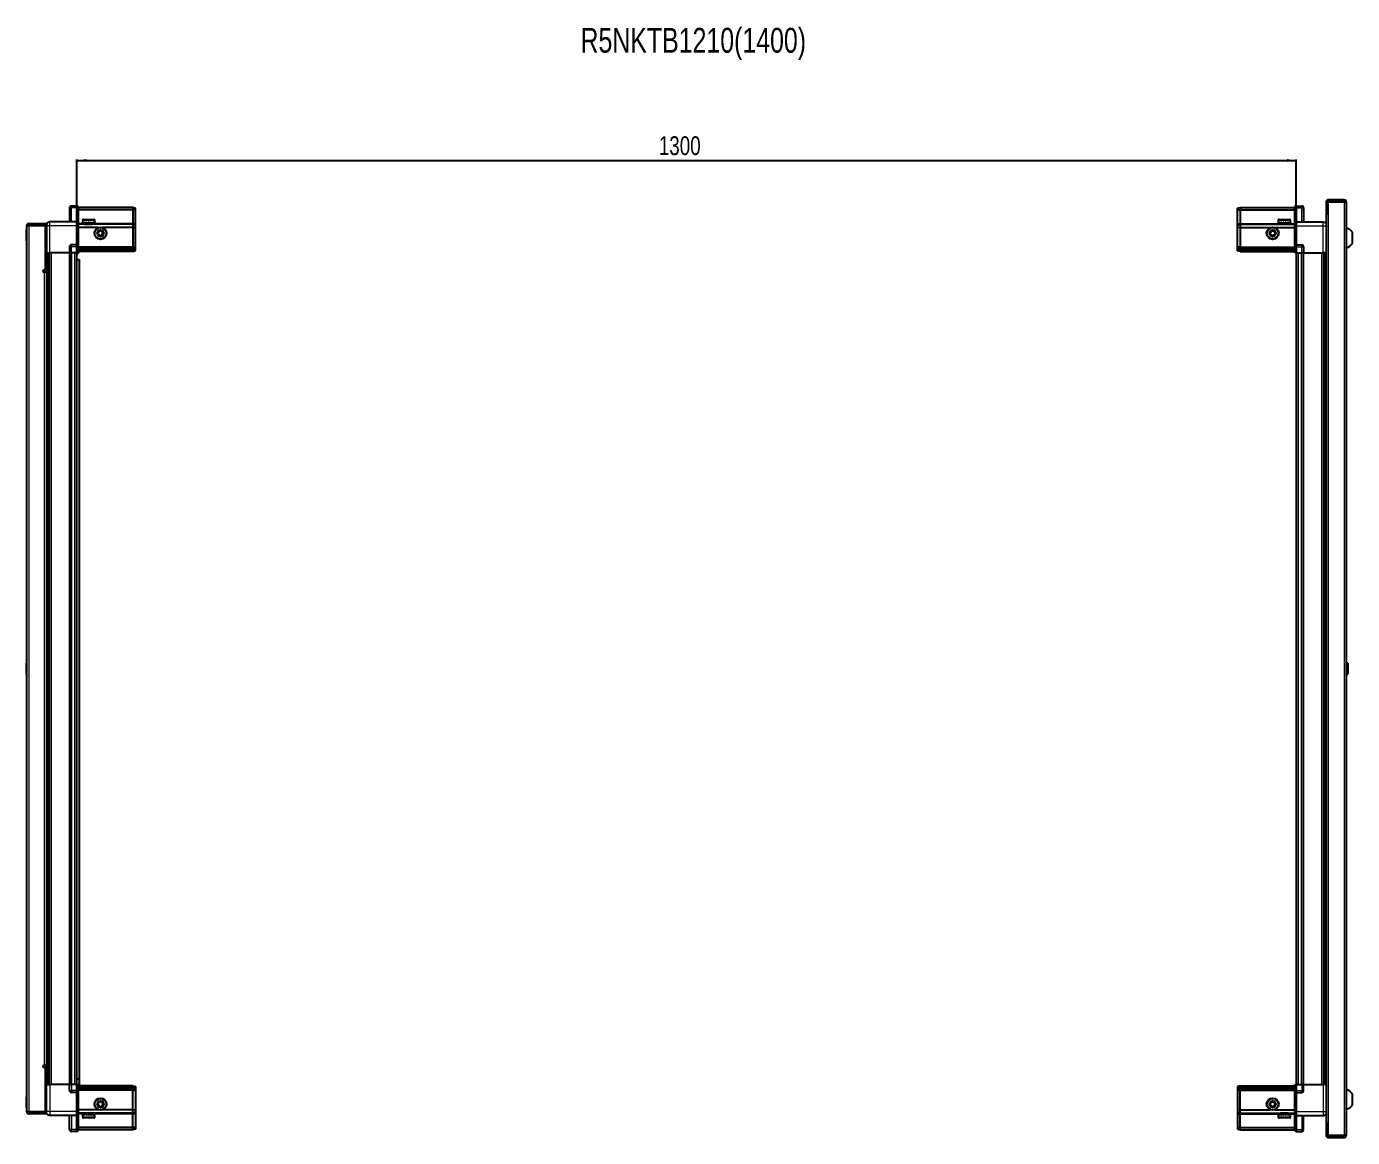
# Model space of a CAD drawing. Header units: millimetres. Extents: x 1315 to 5642, y -1045 to 1861.
# Drawn here: x 2843 to 4257, y 677 to 1861 of the extents above; entities that cross this region are included whole.
import ezdxf

# ---------------------------------------------------------------- set-up
doc = ezdxf.new("R2010")
doc.units = ezdxf.units.MM
doc.layers.add('FORMAT', color=7, linetype='Continuous')
doc.styles.add('SLDTEXTSTYLE0', font='TXT', dxfattribs={"width": 0.75})
doc.dimstyles.new('SLDDIMSTYLE0', dxfattribs={"dimtxt": 20, "dimasz": 10, "dimexe": 0, "dimexo": 0.0625, "dimgap": 5, "dimtad": 2, "dimdec": 1, "dimrnd": 1e-09, "dimzin": 12, "dimdsep": 46, "dimtxsty": 'SLDTEXTSTYLE0', "dimsah": 1, "dimcen": 0.09, "dimadec": 0, "dimazin": 3, "dimtfac": 1, "dimtofl": 0, "dimtmove": 0, "dimatfit": 3, "dimfxl": 0, "dimfrac": 2, "dimtolj": 1, "dimtzin": 12, "dimarcsym": 0})

# ---------------------------------------------------------------- blocks, each defined once
blk = doc.blocks.new('_D_6')
at = {"layer": 'FORMAT'}
for p, q in [((2897, 1619.3), (2897, 1718.8)), ((2897, 1717.8), (4197, 1717.8)), ((4197, 1619.3), (4197, 1718.8))]:
    blk.add_line(p, q, dxfattribs=at)
for points in [[(2897, 1717.8), (2907, 1716.3), (2907, 1719.4)], [(4197, 1717.8), (4187, 1719.4), (4187, 1716.3)]]:
    blk.add_solid(points, dxfattribs=at)
at = {"layer": 'FORMAT', "insert": (3517.4, 1743.6), "char_height": 20, "attachment_point": 1, "style": 'SLDTEXTSTYLE0'}
blk.add_mtext('1300', dxfattribs=at)

msp = doc.modelspace()

# ---------------------------------------------------------------- linework, layer by layer
at = {"color": 7, "linetype": 'Continuous', "lineweight": 25}
for p, q in [((2897.13, 1669.32), (2891.13, 1669.32)), ((2897.13, 1669.32), (2897.46, 1669.32)), ((2897.13, 1669.32), (2897.13, 1667.32)), ((2898.33, 1668.82), (2897.46, 1669.32)), ((2898.33, 1667.32), (2898.33, 1668.82)), ((4196.49, 1669.32), (4195.63, 1668.82)), ((4196.49, 1669.32), (4195.63, 1668.82)), ((4195.63, 1668.82), (4195.63, 1667.32)), ((4196.83, 1669.32), (4196.49, 1669.32)), ((4196.83, 1669.32), (4196.49, 1669.32)), ((4196.83, 1667.32), (4196.83, 1669.32)), ((4196.83, 1669.32), (4196.83, 1669.32)), ((4196.83, 1669.32), (4202.83, 1669.32)), ((4228.83, 1673.72), (4228.83, 1661.32)), ((4230.33, 1673.72), (4230.33, 1661.32)), ((4230.83, 1660.82), (4230.83, 1673.72)), ((4230.83, 1673.72), (4248.23, 1673.72)), ((4248.23, 1675.82), (4230.93, 1675.82)), ((4248.23, 1674.32), (4230.93, 1674.32)), ((4248.23, 1674.32), (4248.23, 1675.82)), ((4248.23, 1673.72), (4250.33, 1673.72)), ((4250.33, 1673.72), (4250.33, 678.92)), ((2889.13, 1667.32), (2889.13, 1652.32)), ((2897.13, 1652.52), (2897.13, 1667.32)), ((2897.13, 1652.52), (2897.13, 1667.32)), ((2956.63, 1667.82), (2898.33, 1667.82)), ((2898.33, 1667.32), (2898.33, 1652.52)), ((2956.63, 1665.32), (2898.33, 1665.32)), ((2903.13, 1654.22), (2903.13, 1651.82)), ((2903.93, 1655.02), (2911.09, 1655.02)), ((2911.09, 1655.02), (2915.33, 1655.02)), ((2916.13, 1651.82), (2916.13, 1654.22)), ((2956.63, 1667.82), (2956.63, 1665.32)), ((2959.63, 1667.02), (2956.63, 1667.82)), ((2956.63, 1665.32), (2956.63, 1650.82)), ((2959.63, 1665.17), (2956.63, 1665.32)), ((2959.63, 1665.17), (2959.63, 1667.02)), ((2959.63, 1650.82), (2959.63, 1665.17)), ((4134.33, 1667.02), (4137.33, 1667.82)), ((4134.33, 1665.17), (4134.33, 1667.02)), ((4134.33, 1665.17), (4137.33, 1665.32)), ((4134.33, 1650.82), (4134.33, 1665.17)), ((4137.33, 1667.82), (4137.33, 1665.32)), ((4137.33, 1667.82), (4195.63, 1667.82)), ((4137.33, 1665.32), (4137.33, 1650.82)), ((4137.33, 1665.32), (4195.63, 1665.32)), ((4177.83, 1654.22), (4177.83, 1651.32)), ((4178.63, 1655.02), (4190.03, 1655.02)), ((4190.83, 1651.32), (4190.83, 1654.22)), ((4195.63, 1652.52), (4195.63, 1667.32)), ((4196.83, 1667.32), (4196.83, 1652.52)), ((4204.83, 1667.32), (4204.83, 1652.32)), ((4228.73, 1660.82), (4228.73, 691.82)), ((4228.73, 1660.82), (4230.83, 1660.82)), ((4228.83, 1661.32), (4230.33, 1661.32)), ((2843.63, 1643.96), (2843.33, 1643.96)), ((2843.33, 1632.39), (2843.33, 1643.96)), ((2845.13, 1648.47), (2843.63, 1648.47)), ((2843.63, 1647.97), (2843.63, 1648.47)), ((2843.63, 704.67), (2843.63, 1647.97)), ((2845.73, 1649.07), (2845.73, 1650.57)), ((2845.73, 1650.57), (2846.63, 1650.57)), ((2845.73, 1649.07), (2846.63, 1649.07)), ((2845.73, 1648.57), (2863.13, 1648.57)), ((2846.63, 1649.07), (2846.63, 1650.57)), ((2846.63, 1650.57), (2863.13, 1650.57)), ((2846.63, 1649.07), (2863.13, 1649.07)), ((2863.13, 1649.07), (2863.13, 1650.57)), ((2864.63, 1648.57), (2863.13, 1648.57)), ((2863.13, 1648.57), (2863.13, 1601.07)), ((2864.63, 1648.32), (2864.63, 1619.32)), ((2897.13, 1652.32), (2868.13, 1652.32)), ((2897.13, 1652.32), (2897.13, 1652.52)), ((2897.13, 1652.32), (2898.33, 1652.32)), ((2897.13, 1648.32), (2897.13, 1652.32)), ((2897.13, 1628.02), (2897.13, 1648.32)), ((2898.33, 1652.52), (2898.33, 1652.32)), ((2898.33, 1652.32), (2898.33, 1648.32)), ((2956.63, 1649.82), (2898.33, 1649.82)), ((2898.33, 1648.32), (2898.33, 1628.02)), ((2919.63, 1646.32), (2898.33, 1646.32)), ((2903.13, 1651.82), (2903.13, 1651.32)), ((2903.13, 1651.32), (2903.26, 1651.32)), ((2903.45, 1651.82), (2903.26, 1651.82)), ((2903.26, 1651.82), (2903.26, 1651.32)), ((2903.26, 1651.32), (2903.45, 1651.32)), ((2903.45, 1651.82), (2903.45, 1651.32)), ((2903.45, 1651.32), (2903.98, 1651.32)), ((2904.38, 1651.82), (2903.98, 1651.82)), ((2903.98, 1651.82), (2903.98, 1651.32)), ((2903.98, 1651.32), (2904.38, 1651.32)), ((2904.38, 1651.82), (2904.38, 1651.32)), ((2904.38, 1651.32), (2905.25, 1651.32)), ((2905.23, 1651.32), (2905.23, 1651.22)), ((2905.23, 1651.22), (2914.03, 1651.22)), ((2905.82, 1651.82), (2905.25, 1651.82)), ((2905.25, 1651.82), (2905.25, 1651.32)), ((2905.25, 1651.32), (2905.82, 1651.32)), ((2905.63, 1650.82), (2906.32, 1650.34)), ((2905.63, 1650.82), (2910.66, 1650.82)), ((2906.32, 1650.34), (2905.63, 1649.86)), ((2905.63, 1649.86), (2905.63, 1649.82)), ((2905.63, 1649.86), (2910.66, 1649.86)), ((2905.82, 1651.82), (2905.82, 1651.32)), ((2905.82, 1651.32), (2906.95, 1651.32)), ((2906.32, 1650.34), (2910.48, 1650.34)), ((2907.64, 1651.82), (2906.95, 1651.82)), ((2906.95, 1651.82), (2906.95, 1651.32)), ((2906.95, 1651.32), (2907.64, 1651.32)), ((2907.64, 1651.82), (2907.64, 1651.32)), ((2907.64, 1651.32), (2908.91, 1651.32)), ((2909.65, 1651.82), (2908.91, 1651.82)), ((2908.91, 1651.82), (2908.91, 1651.32)), ((2908.91, 1651.32), (2909.14, 1651.32)), ((2909.14, 1651.82), (2909.14, 1651.32)), ((2909.64, 1651.82), (2909.64, 1651.32)), ((2909.64, 1651.32), (2909.65, 1651.32)), ((2909.65, 1651.82), (2909.65, 1651.32)), ((2909.65, 1651.32), (2910.94, 1651.32)), ((2910.48, 1650.34), (2912.94, 1650.34)), ((2910.66, 1650.82), (2913.63, 1650.82)), ((2910.66, 1649.86), (2913.63, 1649.86)), ((2911.65, 1651.82), (2910.94, 1651.82)), ((2910.94, 1651.82), (2910.94, 1651.32)), ((2911, 1651.82), (2911, 1651.32)), ((2911, 1651.32), (2911.65, 1651.32)), ((2911.65, 1651.82), (2911.65, 1651.32)), ((2911.65, 1651.32), (2912.84, 1651.32)), ((2913.46, 1651.82), (2912.84, 1651.82)), ((2912.84, 1651.82), (2912.84, 1651.32)), ((2912.84, 1651.32), (2913.46, 1651.32)), ((2912.94, 1650.34), (2913.63, 1650.82)), ((2913.63, 1649.86), (2912.94, 1650.34)), ((2913.46, 1651.82), (2913.46, 1651.32)), ((2913.46, 1651.32), (2914.43, 1651.32)), ((2913.63, 1649.82), (2913.63, 1649.86)), ((2914.03, 1651.22), (2914.03, 1651.32)), ((2914.9, 1651.82), (2914.43, 1651.82)), ((2914.43, 1651.82), (2914.43, 1651.32)), ((2914.43, 1651.32), (2914.9, 1651.32)), ((2914.9, 1651.82), (2914.9, 1651.32)), ((2914.9, 1651.32), (2915.55, 1651.32)), ((2915.82, 1651.82), (2915.55, 1651.82)), ((2915.55, 1651.82), (2915.55, 1651.32)), ((2915.55, 1651.32), (2915.82, 1651.32)), ((2915.82, 1651.82), (2915.82, 1651.32)), ((2915.82, 1651.32), (2916.09, 1651.32)), ((2916.13, 1651.82), (2916.09, 1651.82)), ((2916.09, 1651.82), (2916.09, 1651.32)), ((2916.09, 1651.32), (2916.13, 1651.32)), ((2916.13, 1651.82), (2916.13, 1651.32)), ((2956.63, 1646.32), (2924.63, 1646.32)), ((2956.63, 1650.82), (2956.63, 1649.82)), ((2956.63, 1649.82), (2956.63, 1646.32)), ((2959.63, 1649.02), (2956.63, 1649.82)), ((2956.63, 1646.32), (2956.63, 1625.82)), ((2956.63, 1646.32), (2959.63, 1645.99)), ((2959.63, 1649.02), (2959.63, 1650.82)), ((2959.63, 1645.99), (2959.63, 1649.02)), ((2959.63, 1625.82), (2959.63, 1645.99)), ((4134.33, 1649.02), (4134.33, 1650.82)), ((4134.33, 1649.02), (4137.33, 1649.82)), ((4134.33, 1645.99), (4134.33, 1649.02)), ((4137.33, 1646.32), (4134.33, 1645.99)), ((4134.33, 1625.82), (4134.33, 1645.99)), ((4137.33, 1650.82), (4137.33, 1649.82)), ((4137.33, 1649.82), (4137.33, 1646.32)), ((4137.33, 1649.82), (4195.63, 1649.82)), ((4137.33, 1646.32), (4137.33, 1625.82)), ((4137.33, 1646.32), (4169.33, 1646.32)), ((4174.33, 1646.32), (4195.63, 1646.32)), ((4177.83, 1651.32), (4177.86, 1651.32)), ((4177.98, 1651.82), (4177.86, 1651.82)), ((4177.86, 1651.82), (4177.86, 1651.32)), ((4177.86, 1651.32), (4177.98, 1651.32)), ((4177.98, 1651.82), (4177.98, 1651.32)), ((4177.98, 1651.32), (4178.39, 1651.32)), ((4178.73, 1651.82), (4178.39, 1651.82)), ((4178.39, 1651.82), (4178.39, 1651.32)), ((4178.39, 1651.32), (4178.73, 1651.32)), ((4178.73, 1651.82), (4178.73, 1651.32)), ((4178.73, 1651.32), (4179.51, 1651.32)), ((4180.03, 1651.82), (4179.51, 1651.82)), ((4179.51, 1651.82), (4179.51, 1651.32)), ((4179.51, 1651.32), (4180.03, 1651.32)), ((4179.93, 1651.32), (4179.93, 1651.22)), ((4179.93, 1651.22), (4188.73, 1651.22)), ((4180.03, 1651.82), (4180.03, 1651.32)), ((4180.03, 1651.32), (4181.09, 1651.32)), ((4180.33, 1650.82), (4181.02, 1650.34)), ((4180.33, 1650.82), (4188.33, 1650.82)), ((4181.02, 1650.34), (4180.33, 1649.86)), ((4180.33, 1649.86), (4180.33, 1649.82)), ((4180.33, 1649.86), (4188.33, 1649.86)), ((4181.02, 1650.34), (4187.64, 1650.34)), ((4181.75, 1651.82), (4181.09, 1651.82)), ((4181.09, 1651.82), (4181.09, 1651.32)), ((4181.09, 1651.32), (4181.75, 1651.32)), ((4181.75, 1651.82), (4181.75, 1651.32)), ((4181.75, 1651.32), (4182.99, 1651.32)), ((4183.72, 1651.82), (4182.99, 1651.82)), ((4182.99, 1651.82), (4182.99, 1651.32)), ((4182.99, 1651.32), (4183.42, 1651.32)), ((4183.42, 1651.82), (4183.42, 1651.32)), ((4183.72, 1651.82), (4183.72, 1651.32)), ((4183.72, 1651.32), (4185.02, 1651.32)), ((4185.75, 1651.82), (4185.02, 1651.82)), ((4185.02, 1651.82), (4185.02, 1651.32)), ((4185.29, 1651.82), (4185.29, 1651.32)), ((4185.29, 1651.32), (4185.75, 1651.32)), ((4185.75, 1651.82), (4185.75, 1651.32)), ((4185.75, 1651.32), (4186.98, 1651.32)), ((4187.64, 1651.82), (4186.98, 1651.82)), ((4186.98, 1651.82), (4186.98, 1651.32)), ((4186.98, 1651.32), (4187.64, 1651.32)), ((4187.64, 1651.82), (4187.64, 1651.32)), ((4187.64, 1651.32), (4188.69, 1651.32)), ((4187.64, 1650.34), (4188.33, 1650.82)), ((4188.33, 1649.86), (4187.64, 1650.34)), ((4188.33, 1649.82), (4188.33, 1649.86)), ((4189.21, 1651.82), (4188.69, 1651.82)), ((4188.69, 1651.82), (4188.69, 1651.32)), ((4188.69, 1651.32), (4189.21, 1651.32)), ((4188.73, 1651.22), (4188.73, 1651.32)), ((4189.21, 1651.82), (4189.21, 1651.32)), ((4189.21, 1651.32), (4189.96, 1651.32)), ((4190.29, 1651.82), (4189.96, 1651.82)), ((4189.96, 1651.82), (4189.96, 1651.32)), ((4189.96, 1651.32), (4190.29, 1651.32)), ((4190.29, 1651.82), (4190.29, 1651.32)), ((4190.29, 1651.32), (4190.69, 1651.32)), ((4190.8, 1651.82), (4190.69, 1651.82)), ((4190.69, 1651.82), (4190.69, 1651.32)), ((4190.69, 1651.32), (4190.8, 1651.32)), ((4190.8, 1651.82), (4190.8, 1651.32)), ((4190.8, 1651.32), (4190.83, 1651.32)), ((4195.63, 1652.32), (4195.63, 1652.52)), ((4196.83, 1652.32), (4195.63, 1652.32)), ((4195.63, 1648.32), (4195.63, 1652.32)), ((4195.63, 1628.02), (4195.63, 1648.32)), ((4196.83, 1652.52), (4196.83, 1652.32)), ((4196.83, 1652.32), (4196.83, 1648.32)), ((4196.83, 1652.32), (4225.83, 1652.32)), ((4196.83, 1648.32), (4196.83, 1628.02)), ((4256.93, 1629.32), (4256.93, 1641.32)), ((2843.33, 1632.39), (2843.63, 1632.39)), ((2889.13, 1625.82), (2889.13, 1619.32)), ((2897.13, 1627.82), (2891.13, 1627.82)), ((2897.13, 1627.82), (2897.13, 1628.02)), ((2897.13, 1627.82), (2897.13, 1625.82)), ((2897.13, 1627.82), (2898.33, 1627.82)), ((2897.13, 1619.32), (2897.13, 1625.82)), ((2897.13, 1619.32), (2897.13, 1625.82)), ((2897.46, 1619.32), (2897.46, 1625.82)), ((2898.33, 1628.02), (2898.33, 1627.82)), ((2898.33, 1627.15), (2898.33, 1627.82)), ((2898.33, 1627.15), (2898.33, 1619.32)), ((2956.63, 1625.82), (2956.63, 1624.82)), ((2959.63, 1624.02), (2959.63, 1625.82)), ((4134.33, 1624.02), (4134.33, 1625.82)), ((4137.33, 1625.82), (4137.33, 1624.82)), ((4195.63, 1627.82), (4195.63, 1628.02)), ((4196.83, 1627.82), (4195.63, 1627.82)), ((4195.63, 1627.82), (4195.63, 1627.15)), ((4195.63, 1619.32), (4195.63, 1627.15)), ((4196.49, 1625.82), (4196.49, 1619.32)), ((4196.83, 1628.02), (4196.83, 1627.82)), ((4196.83, 1625.82), (4196.83, 1627.82)), ((4196.83, 1627.82), (4202.83, 1627.82)), ((4196.83, 1625.82), (4196.83, 1627.82)), ((4196.83, 1625.82), (4196.83, 1619.32)), ((4204.83, 1625.82), (4204.83, 1619.32)), ((2863.13, 1622.07), (2864.63, 1622.07)), ((2864.63, 1619.32), (2863.13, 1619.32)), ((2865.28, 733.32), (2865.28, 1619.32)), ((2867.07, 1619.32), (2867.07, 733.32)), ((2867.1, 1619.32), (2867.1, 733.32)), ((2889.13, 1619.32), (2868.13, 1619.32)), ((2889.13, 1619.32), (2891.13, 1619.32)), ((2889.78, 733.32), (2889.78, 1619.32)), ((2897.13, 1619.32), (2891.13, 1619.32)), ((2896.98, 733.32), (2896.98, 1619.32)), ((2896.98, 1612.32), (2899.48, 1612.32)), ((2897.13, 1619.32), (2897.46, 1619.32)), ((2897.13, 1619.32), (2897.13, 1619.32)), ((2898.33, 1619.32), (2897.46, 1619.32)), ((2897.46, 1619.32), (2897.46, 1619.32)), ((2956.63, 1624.82), (2898.33, 1624.82)), ((2956.63, 1623.82), (2898.33, 1623.82)), ((2956.63, 1622.32), (2898.33, 1622.32)), ((2956.63, 1620.82), (2898.33, 1620.82)), ((2899.48, 1612.32), (2899.48, 738.82)), ((2956.63, 1624.82), (2956.63, 1623.82)), ((2956.63, 1624.82), (2959.63, 1624.02)), ((2956.63, 1623.82), (2956.63, 1622.32)), ((2956.63, 1623.82), (2959.63, 1623.28)), ((2956.63, 1622.32), (2959.63, 1622.78)), ((2956.63, 1622.32), (2956.63, 1620.82)), ((2956.63, 1620.82), (2959.63, 1621.63)), ((2959.63, 1623.28), (2959.63, 1624.02)), ((2959.63, 1622.78), (2959.63, 1623.28)), ((2959.63, 1621.63), (2959.63, 1622.78)), ((4137.33, 1624.82), (4134.33, 1624.02)), ((4134.33, 1623.28), (4134.33, 1624.02)), ((4137.33, 1623.82), (4134.33, 1623.28)), ((4134.33, 1622.78), (4134.33, 1623.28)), ((4137.33, 1622.32), (4134.33, 1622.78)), ((4134.33, 1621.63), (4134.33, 1622.78)), ((4137.33, 1620.82), (4134.33, 1621.63)), ((4137.33, 1624.82), (4137.33, 1623.82)), ((4137.33, 1624.82), (4195.63, 1624.82)), ((4137.33, 1623.82), (4195.63, 1623.82)), ((4137.33, 1623.82), (4137.33, 1622.32)), ((4137.33, 1622.32), (4137.33, 1620.82)), ((4137.33, 1622.32), (4195.63, 1622.32)), ((4137.33, 1620.82), (4195.63, 1620.82)), ((4196.49, 1619.32), (4195.63, 1619.32)), ((4196.83, 1619.32), (4196.49, 1619.32)), ((4196.83, 1619.32), (4202.83, 1619.32)), ((4196.98, 1619.32), (4196.98, 733.32)), ((4204.83, 1619.32), (4202.83, 1619.32)), ((4204.18, 1619.32), (4204.18, 733.32)), ((4204.83, 1619.32), (4225.83, 1619.32)), ((4226.85, 733.32), (4226.85, 1619.32)), ((4226.88, 733.32), (4226.88, 1619.32)), ((4228.68, 1619.32), (4228.68, 733.32)), ((2863.13, 1601.07), (2861.78, 1601.07)), ((2861.78, 1599.07), (2862.53, 1599.07)), ((2862.53, 1599.07), (2864.63, 1599.07)), ((2864.63, 1599.07), (2864.63, 753.57)), ((2843.63, 1182.11), (2843.33, 1182.11)), ((2843.33, 1170.54), (2843.33, 1182.11)), ((2865.13, 1185.82), (2865.13, 1166.82)), ((4251.31, 1182.11), (4250.33, 1181.12)), ((4251.83, 1182.11), (4251.31, 1182.11)), ((4251.31, 1182.11), (4251.31, 1170.54)), ((4251.83, 1182.11), (4251.83, 1170.54)), ((2843.33, 1170.54), (2843.63, 1170.54)), ((4250.33, 1171.52), (4251.31, 1170.54)), ((4251.31, 1170.54), (4251.83, 1170.54)), ((2862.53, 753.57), (2861.78, 753.57)), ((2861.78, 751.57), (2863.13, 751.57)), ((2864.63, 753.57), (2862.53, 753.57)), ((2863.13, 751.57), (2863.13, 704.07)), ((2899.48, 738.82), (2896.98, 738.82)), ((2899.48, 738.82), (2899.48, 731.82)), ((2864.63, 733.32), (2863.13, 733.32)), ((2864.63, 730.57), (2863.13, 730.57)), ((2864.63, 704.32), (2864.63, 733.32)), ((2889.13, 733.32), (2868.13, 733.32)), ((2889.13, 726.82), (2889.13, 733.32)), ((2889.13, 733.32), (2891.13, 733.32)), ((2897.13, 733.32), (2891.13, 733.32)), ((2897.13, 724.82), (2891.13, 724.82)), ((2897.13, 726.82), (2897.13, 733.32)), ((2897.13, 733.32), (2897.46, 733.32)), ((2897.13, 726.82), (2897.13, 724.82)), ((2897.13, 726.82), (2897.13, 724.82)), ((2897.13, 724.82), (2898.33, 724.82)), ((2897.13, 724.62), (2897.13, 724.82)), ((2897.13, 704.32), (2897.13, 724.62)), ((2897.46, 726.82), (2897.46, 733.32)), ((2897.46, 733.32), (2898.33, 733.32)), ((2898.33, 733.32), (2898.33, 725.5)), ((2956.63, 731.82), (2898.33, 731.82)), ((2956.63, 730.32), (2898.33, 730.32)), ((2956.63, 728.82), (2898.33, 728.82)), ((2956.63, 727.82), (2898.33, 727.82)), ((2898.33, 724.82), (2898.33, 725.5)), ((2898.33, 724.82), (2898.33, 724.62)), ((2898.33, 724.62), (2898.33, 704.32)), ((2956.63, 730.32), (2956.63, 731.82)), ((2956.63, 731.82), (2959.63, 731.02)), ((2956.63, 728.82), (2956.63, 730.32)), ((2956.63, 730.32), (2959.63, 729.87)), ((2956.63, 728.82), (2959.63, 729.37)), ((2956.63, 727.82), (2956.63, 728.82)), ((2956.63, 727.82), (2959.63, 728.63)), ((2956.63, 726.82), (2956.63, 727.82)), ((2956.63, 706.32), (2956.63, 726.82)), ((2959.63, 731.02), (2959.63, 729.87)), ((2959.63, 729.87), (2959.63, 729.37)), ((2959.63, 729.37), (2959.63, 728.63)), ((2959.63, 728.63), (2959.63, 726.82)), ((2959.63, 726.82), (2959.63, 706.66)), ((4137.33, 731.82), (4134.33, 731.02)), ((4134.33, 731.02), (4134.33, 729.87)), ((4137.33, 730.32), (4134.33, 729.87)), ((4134.33, 729.87), (4134.33, 729.37)), ((4137.33, 728.82), (4134.33, 729.37)), ((4134.33, 729.37), (4134.33, 728.63)), ((4137.33, 727.82), (4134.33, 728.63)), ((4134.33, 728.63), (4134.33, 726.82)), ((4134.33, 726.82), (4134.33, 706.66)), ((4137.33, 730.32), (4137.33, 731.82)), ((4137.33, 731.82), (4195.63, 731.82)), ((4137.33, 728.82), (4137.33, 730.32)), ((4137.33, 730.32), (4195.63, 730.32)), ((4137.33, 728.82), (4195.63, 728.82)), ((4137.33, 727.82), (4137.33, 728.82)), ((4137.33, 727.82), (4195.63, 727.82)), ((4137.33, 726.82), (4137.33, 727.82)), ((4137.33, 706.32), (4137.33, 726.82)), ((4195.63, 725.5), (4195.63, 733.32)), ((4195.63, 733.32), (4196.49, 733.32)), ((4195.63, 725.5), (4195.63, 724.82)), ((4196.83, 724.82), (4195.63, 724.82)), ((4195.63, 724.62), (4195.63, 724.82)), ((4195.63, 704.32), (4195.63, 724.62)), ((4196.49, 733.32), (4196.49, 733.32)), ((4196.49, 733.32), (4196.49, 726.82)), ((4196.83, 733.32), (4196.49, 733.32)), ((4196.83, 733.32), (4196.83, 726.82)), ((4196.83, 733.32), (4196.83, 733.32)), ((4196.83, 733.32), (4196.83, 726.82)), ((4196.83, 733.32), (4202.83, 733.32)), ((4196.83, 724.82), (4196.83, 726.82)), ((4196.83, 724.82), (4196.83, 724.62)), ((4196.83, 724.82), (4202.83, 724.82)), ((4196.83, 724.62), (4196.83, 704.32)), ((4204.83, 733.32), (4202.83, 733.32)), ((4204.83, 726.82), (4204.83, 733.32)), ((4204.83, 733.32), (4225.83, 733.32)), ((4256.93, 711.32), (4256.93, 723.32)), ((2843.63, 720.26), (2843.33, 720.26)), ((2843.33, 710.58), (2843.33, 720.26)), ((2843.33, 708.69), (2843.33, 710.58)), ((2843.33, 708.69), (2843.63, 708.69)), ((2843.63, 704.17), (2843.63, 704.67)), ((2845.13, 704.17), (2843.63, 704.17)), ((2863.13, 704.07), (2845.73, 704.07)), ((2845.73, 703.57), (2845.73, 702.07)), ((2845.73, 703.57), (2846.63, 703.57)), ((2845.73, 702.07), (2846.63, 702.07)), ((2846.63, 703.57), (2846.63, 702.07)), ((2863.13, 703.57), (2846.63, 703.57)), ((2863.13, 702.07), (2846.63, 702.07)), ((2863.13, 704.07), (2864.63, 704.07)), ((2863.13, 703.57), (2863.13, 702.07)), ((2897.13, 700.32), (2868.13, 700.32)), ((2889.13, 685.32), (2889.13, 700.32)), ((2897.13, 700.32), (2897.13, 704.32)), ((2897.13, 700.32), (2898.33, 700.32)), ((2897.13, 700.12), (2897.13, 700.32)), ((2897.13, 685.32), (2897.13, 700.12)), ((2919.63, 706.32), (2898.33, 706.32)), ((2898.33, 704.32), (2898.33, 700.32)), ((2956.63, 702.82), (2898.33, 702.82)), ((2898.33, 700.32), (2898.33, 700.12)), ((2898.33, 700.12), (2898.33, 685.32)), ((2903.13, 701.32), (2903.13, 698.42)), ((2903.22, 701.32), (2903.13, 701.32)), ((2903.22, 700.82), (2903.22, 701.32)), ((2903.39, 701.32), (2903.22, 701.32)), ((2903.22, 700.82), (2903.39, 700.82)), ((2903.39, 700.82), (2903.39, 701.32)), ((2903.88, 701.32), (2903.39, 701.32)), ((2903.88, 700.82), (2903.88, 701.32)), ((2904.26, 701.32), (2903.88, 701.32)), ((2903.88, 700.82), (2904.26, 700.82)), ((2904.08, 697.62), (2903.93, 697.62)), ((2915.33, 697.62), (2904.08, 697.62)), ((2904.26, 700.82), (2904.26, 701.32)), ((2905.1, 701.32), (2904.26, 701.32)), ((2905.1, 700.82), (2905.1, 701.32)), ((2905.66, 701.32), (2905.1, 701.32)), ((2905.1, 700.82), (2905.66, 700.82)), ((2905.23, 701.42), (2905.23, 701.32)), ((2910.62, 701.42), (2905.23, 701.42)), ((2905.63, 702.82), (2905.63, 702.79)), ((2905.63, 702.79), (2906.32, 702.31)), ((2905.73, 702.79), (2905.63, 702.79)), ((2906.32, 702.31), (2905.63, 701.82)), ((2905.73, 701.82), (2905.63, 701.82)), ((2905.66, 700.82), (2905.66, 701.32)), ((2906.76, 701.32), (2905.66, 701.32)), ((2913.63, 702.79), (2905.73, 702.79)), ((2913.63, 701.82), (2905.73, 701.82)), ((2906.4, 702.31), (2906.32, 702.31)), ((2912.94, 702.31), (2906.4, 702.31)), ((2906.76, 700.82), (2906.76, 701.32)), ((2907.44, 701.32), (2906.76, 701.32)), ((2906.76, 700.82), (2907.44, 700.82)), ((2907.44, 700.82), (2907.44, 701.32)), ((2908.71, 701.32), (2907.44, 701.32)), ((2908.71, 700.82), (2908.71, 701.32)), ((2909, 701.32), (2908.71, 701.32)), ((2908.71, 700.82), (2909.44, 700.82)), ((2909, 700.82), (2909, 701.32)), ((2909.44, 700.82), (2909.44, 701.32)), ((2910.74, 701.32), (2909.44, 701.32)), ((2914.03, 701.42), (2910.62, 701.42)), ((2910.74, 700.82), (2910.74, 701.32)), ((2910.74, 700.82), (2911.46, 700.82)), ((2910.87, 700.82), (2910.87, 701.32)), ((2911.46, 701.32), (2910.87, 701.32)), ((2911.46, 700.82), (2911.46, 701.32)), ((2912.66, 701.32), (2911.46, 701.32)), ((2912.66, 700.82), (2912.66, 701.32)), ((2913.3, 701.32), (2912.66, 701.32)), ((2912.66, 700.82), (2913.3, 700.82)), ((2912.94, 702.31), (2913.63, 702.79)), ((2913.63, 701.82), (2912.94, 702.31)), ((2913.3, 700.82), (2913.3, 701.32)), ((2914.29, 701.32), (2913.3, 701.32)), ((2913.63, 702.79), (2913.63, 702.82)), ((2914.03, 701.32), (2914.03, 701.42)), ((2914.29, 700.82), (2914.29, 701.32)), ((2914.77, 701.32), (2914.29, 701.32)), ((2914.29, 700.82), (2914.77, 700.82)), ((2914.77, 700.82), (2914.77, 701.32)), ((2915.46, 701.32), (2914.77, 701.32)), ((2915.46, 700.82), (2915.46, 701.32)), ((2915.75, 701.32), (2915.46, 701.32)), ((2915.46, 700.82), (2915.75, 700.82)), ((2915.75, 700.82), (2915.75, 701.32)), ((2916.06, 701.32), (2915.75, 701.32)), ((2916.06, 700.82), (2916.06, 701.32)), ((2916.12, 701.32), (2916.06, 701.32)), ((2916.06, 700.82), (2916.12, 700.82)), ((2916.12, 700.82), (2916.12, 701.32)), ((2916.13, 701.32), (2916.12, 701.32)), ((2916.13, 698.42), (2916.13, 701.32)), ((2956.63, 706.32), (2924.63, 706.32)), ((2956.63, 706.32), (2959.63, 706.66)), ((2956.63, 702.82), (2956.63, 706.32)), ((2959.63, 703.63), (2956.63, 702.82)), ((2956.63, 701.82), (2956.63, 702.82)), ((2956.63, 687.32), (2956.63, 701.82)), ((2959.63, 706.66), (2959.63, 703.63)), ((2959.63, 703.63), (2959.63, 701.82)), ((2959.63, 701.82), (2959.63, 687.48)), ((4137.33, 706.32), (4134.33, 706.66)), ((4134.33, 706.66), (4134.33, 703.63)), ((4134.33, 703.63), (4137.33, 702.82)), ((4134.33, 703.63), (4134.33, 701.82)), ((4134.33, 701.82), (4134.33, 687.48)), ((4137.33, 706.32), (4169.33, 706.32)), ((4137.33, 702.82), (4137.33, 706.32)), ((4137.33, 702.82), (4195.63, 702.82)), ((4137.33, 701.82), (4137.33, 702.82)), ((4137.33, 687.32), (4137.33, 701.82)), ((4174.33, 706.32), (4195.63, 706.32)), ((4177.83, 701.32), (4177.83, 698.42)), ((4177.85, 701.32), (4177.83, 701.32)), ((4177.85, 700.82), (4177.85, 701.32)), ((4177.94, 701.32), (4177.85, 701.32)), ((4177.85, 700.82), (4177.94, 700.82)), ((4177.94, 700.82), (4177.94, 701.32)), ((4178.32, 701.32), (4177.94, 701.32)), ((4178.32, 700.82), (4178.32, 701.32)), ((4178.63, 701.32), (4178.32, 701.32)), ((4178.32, 700.82), (4178.63, 700.82)), ((4178.63, 700.82), (4178.63, 701.32)), ((4179.37, 701.32), (4178.63, 701.32)), ((4190.03, 697.62), (4178.63, 697.62)), ((4179.37, 700.82), (4179.37, 701.32)), ((4179.88, 701.32), (4179.37, 701.32)), ((4179.37, 700.82), (4179.88, 700.82)), ((4179.88, 700.82), (4179.88, 701.32)), ((4180.92, 701.32), (4179.88, 701.32)), ((4179.93, 701.42), (4179.93, 701.32)), ((4188.73, 701.42), (4179.93, 701.42)), ((4180.33, 702.82), (4180.33, 702.79)), ((4180.33, 702.79), (4181.02, 702.31)), ((4188.33, 702.79), (4180.33, 702.79)), ((4181.02, 702.31), (4180.33, 701.82)), ((4188.33, 701.82), (4180.33, 701.82)), ((4180.92, 700.82), (4180.92, 701.32)), ((4181.57, 701.32), (4180.92, 701.32)), ((4180.92, 700.82), (4181.57, 700.82)), ((4187.64, 702.31), (4181.02, 702.31)), ((4181.57, 700.82), (4181.57, 701.32)), ((4182.79, 701.32), (4181.57, 701.32)), ((4182.79, 700.82), (4182.79, 701.32)), ((4183.29, 701.32), (4182.79, 701.32)), ((4182.79, 700.82), (4183.52, 700.82)), ((4183.29, 700.82), (4183.29, 701.32)), ((4183.52, 700.82), (4183.52, 701.32)), ((4184.82, 701.32), (4183.52, 701.32)), ((4184.82, 700.82), (4184.82, 701.32)), ((4184.82, 700.82), (4185.55, 700.82)), ((4185.16, 700.82), (4185.16, 701.32)), ((4185.55, 701.32), (4185.16, 701.32)), ((4185.55, 700.82), (4185.55, 701.32)), ((4186.8, 701.32), (4185.55, 701.32)), ((4186.8, 700.82), (4186.8, 701.32)), ((4187.46, 701.32), (4186.8, 701.32)), ((4186.8, 700.82), (4187.46, 700.82)), ((4187.46, 700.82), (4187.46, 701.32)), ((4188.54, 701.32), (4187.46, 701.32)), ((4187.64, 702.31), (4188.33, 702.79)), ((4188.33, 701.82), (4187.64, 702.31)), ((4188.33, 702.79), (4188.33, 702.82)), ((4188.54, 700.82), (4188.54, 701.32)), ((4189.07, 701.32), (4188.54, 701.32)), ((4188.54, 700.82), (4189.07, 700.82)), ((4188.73, 701.32), (4188.73, 701.42)), ((4189.07, 700.82), (4189.07, 701.32)), ((4189.86, 701.32), (4189.07, 701.32)), ((4189.86, 700.82), (4189.86, 701.32)), ((4190.21, 701.32), (4189.86, 701.32)), ((4189.86, 700.82), (4190.21, 700.82)), ((4190.21, 700.82), (4190.21, 701.32)), ((4190.64, 701.32), (4190.21, 701.32)), ((4190.64, 700.82), (4190.64, 701.32)), ((4190.78, 701.32), (4190.64, 701.32)), ((4190.64, 700.82), (4190.78, 700.82)), ((4190.78, 700.82), (4190.78, 701.32)), ((4190.83, 701.32), (4190.78, 701.32)), ((4190.83, 698.42), (4190.83, 701.32)), ((4195.63, 700.32), (4195.63, 704.32)), ((4196.83, 700.32), (4195.63, 700.32)), ((4195.63, 700.12), (4195.63, 700.32)), ((4195.63, 685.32), (4195.63, 700.12)), ((4196.83, 704.32), (4196.83, 700.32)), ((4196.83, 700.32), (4196.83, 700.12)), ((4196.83, 700.32), (4225.83, 700.32)), ((4196.83, 700.12), (4196.83, 685.32)), ((4196.83, 700.12), (4196.83, 685.32)), ((4204.83, 685.32), (4204.83, 700.32)), ((2897.13, 683.32), (2891.13, 683.32)), ((2897.13, 685.32), (2897.13, 683.32)), ((2897.13, 683.32), (2897.13, 683.32)), ((2897.13, 683.32), (2897.46, 683.32)), ((2897.13, 683.32), (2897.46, 683.32)), ((2897.46, 683.32), (2898.33, 683.82)), ((2897.46, 683.32), (2898.33, 683.82)), ((2956.63, 687.32), (2898.33, 687.32)), ((2898.33, 683.82), (2898.33, 685.32)), ((2956.63, 684.82), (2898.33, 684.82)), ((2959.63, 687.48), (2956.63, 687.32)), ((2956.63, 684.82), (2956.63, 687.32)), ((2959.63, 685.63), (2956.63, 684.82)), ((2959.63, 687.48), (2959.63, 685.63)), ((4134.33, 687.48), (4137.33, 687.32)), ((4134.33, 687.48), (4134.33, 685.63)), ((4134.33, 685.63), (4137.33, 684.82)), ((4137.33, 687.32), (4195.63, 687.32)), ((4137.33, 684.82), (4137.33, 687.32)), ((4137.33, 684.82), (4195.63, 684.82)), ((4195.63, 685.32), (4195.63, 683.82)), ((4195.63, 683.82), (4196.49, 683.32)), ((4196.83, 683.32), (4196.49, 683.32)), ((4196.83, 683.32), (4196.83, 685.32)), ((4196.83, 683.32), (4202.83, 683.32)), ((4230.83, 691.82), (4228.73, 691.82)), ((4228.83, 691.32), (4228.83, 678.92)), ((4228.83, 691.32), (4230.33, 691.32)), ((4230.33, 691.32), (4230.33, 678.92)), ((4230.83, 678.92), (4230.83, 691.82)), ((4248.23, 678.92), (4230.83, 678.92)), ((4250.33, 678.92), (4248.23, 678.92)), ((4230.93, 678.32), (4248.23, 678.32)), ((4230.93, 676.82), (4248.23, 676.82)), ((4248.23, 678.32), (4248.23, 676.82))]:
    msp.add_line(p, q, dxfattribs=at)
at = {"color": 8, "linetype": 'Continuous', "lineweight": 18}
for p, q in [((2891.13, 1667.32), (2891.13, 1669.32)), ((4202.83, 1667.32), (4202.83, 1669.32)), ((4230.33, 1673.72), (4228.83, 1673.72)), ((4230.93, 1674.32), (4230.93, 1675.82)), ((4248.23, 1673.72), (4248.23, 678.92)), ((2891.13, 1667.32), (2889.13, 1667.32)), ((2891.13, 1652.32), (2891.13, 1667.32)), ((2897.13, 1667.32), (2891.13, 1667.32)), ((2897.13, 1667.32), (2898.33, 1667.32)), ((2903.13, 1654.22), (2911.3, 1654.22)), ((2911.3, 1654.22), (2916.13, 1654.22)), ((4177.83, 1654.22), (4190.83, 1654.22)), ((4196.83, 1667.32), (4195.63, 1667.32)), ((4196.83, 1667.32), (4202.83, 1667.32)), ((4202.83, 1667.32), (4204.83, 1667.32)), ((4202.83, 1652.32), (4202.83, 1667.32)), ((4230.83, 1660.82), (4230.83, 691.82)), ((2845.73, 1648.57), (2845.73, 704.07)), ((2868.13, 1619.32), (2868.13, 1648.32)), ((2897.13, 1648.32), (2868.13, 1648.32)), ((2897.13, 1652.52), (2898.33, 1652.52)), ((2897.13, 1648.32), (2898.33, 1648.32)), ((2905.63, 1650.82), (2898.33, 1650.82)), ((2956.63, 1650.82), (2913.63, 1650.82)), ((2959.63, 1650.82), (2956.63, 1650.82)), ((4134.33, 1650.82), (4137.33, 1650.82)), ((4137.33, 1650.82), (4180.33, 1650.82)), ((4188.33, 1650.82), (4195.63, 1650.82)), ((4195.63, 1652.52), (4196.83, 1652.52)), ((4196.83, 1648.32), (4195.63, 1648.32)), ((4196.83, 1648.32), (4225.83, 1648.32)), ((4225.83, 1619.32), (4225.83, 1648.32)), ((2889.13, 1625.82), (2891.13, 1625.82)), ((2891.13, 1625.82), (2891.13, 1627.82)), ((2891.13, 1619.32), (2891.13, 1625.82)), ((2897.13, 1625.82), (2891.13, 1625.82)), ((2897.13, 1628.02), (2898.33, 1628.02)), ((2897.13, 1625.82), (2897.46, 1625.82)), ((2956.63, 1625.82), (2898.33, 1625.82)), ((2956.63, 1625.82), (2959.63, 1625.82)), ((4137.33, 1625.82), (4134.33, 1625.82)), ((4137.33, 1625.82), (4195.63, 1625.82)), ((4195.63, 1628.02), (4196.83, 1628.02)), ((4196.83, 1625.82), (4196.49, 1625.82)), ((4196.83, 1625.82), (4202.83, 1625.82)), ((4202.83, 1625.82), (4202.83, 1627.82)), ((4202.83, 1619.32), (4202.83, 1625.82)), ((4204.83, 1625.82), (4202.83, 1625.82)), ((2864.63, 1599.07), (2864.63, 1619.32)), ((2865.86, 1619.32), (2865.86, 733.32)), ((2868.31, 733.32), (2868.31, 1619.32)), ((2869.72, 1619.32), (2869.72, 733.32)), ((2889.13, 733.32), (2889.13, 1619.32)), ((2891.78, 733.32), (2891.78, 1619.32)), ((2894.98, 733.32), (2894.98, 1619.32)), ((2897.13, 1619.32), (2897.46, 1619.32)), ((4198.98, 1619.32), (4198.98, 733.32)), ((4202.18, 1619.32), (4202.18, 733.32)), ((4204.83, 1619.32), (4204.83, 733.32)), ((4224.23, 733.32), (4224.23, 1619.32)), ((4225.64, 1619.32), (4225.64, 733.32)), ((4228.09, 733.32), (4228.09, 1619.32)), ((2862.53, 753.57), (2862.53, 1599.07)), ((2864.63, 733.32), (2864.63, 753.57)), ((2868.13, 733.32), (2868.13, 704.32)), ((2889.13, 726.82), (2891.13, 726.82)), ((2891.13, 733.32), (2891.13, 726.82)), ((2891.13, 726.82), (2891.13, 724.82)), ((2897.13, 726.82), (2891.13, 726.82)), ((2897.13, 726.82), (2897.46, 726.82)), ((2898.33, 724.62), (2897.13, 724.62)), ((2956.63, 726.82), (2898.33, 726.82)), ((2956.63, 726.82), (2959.63, 726.82)), ((4137.33, 726.82), (4134.33, 726.82)), ((4137.33, 726.82), (4195.63, 726.82)), ((4196.83, 724.62), (4195.63, 724.62)), ((4196.83, 733.32), (4196.49, 733.32)), ((4196.83, 726.82), (4196.49, 726.82)), ((4196.83, 726.82), (4202.83, 726.82)), ((4202.83, 733.32), (4202.83, 726.82)), ((4202.83, 726.82), (4202.83, 724.82)), ((4204.83, 726.82), (4202.83, 726.82)), ((4225.83, 733.32), (4225.83, 704.32)), ((2897.13, 704.32), (2868.13, 704.32)), ((2891.13, 700.32), (2891.13, 685.32)), ((2897.13, 704.32), (2898.33, 704.32)), ((2898.33, 700.12), (2897.13, 700.12)), ((2905.63, 701.82), (2898.33, 701.82)), ((2903.3, 698.42), (2903.13, 698.42)), ((2916.13, 698.42), (2903.3, 698.42)), ((2956.63, 701.82), (2913.63, 701.82)), ((2959.63, 701.82), (2956.63, 701.82)), ((4134.33, 701.82), (4137.33, 701.82)), ((4137.33, 701.82), (4180.33, 701.82)), ((4190.83, 698.42), (4177.83, 698.42)), ((4188.33, 701.82), (4195.63, 701.82)), ((4196.83, 704.32), (4195.63, 704.32)), ((4196.83, 700.12), (4195.63, 700.12)), ((4196.83, 704.32), (4225.83, 704.32)), ((4202.83, 700.32), (4202.83, 685.32)), ((2891.13, 685.32), (2889.13, 685.32)), ((2891.13, 685.32), (2891.13, 683.32)), ((2897.13, 685.32), (2891.13, 685.32)), ((2897.13, 685.32), (2898.33, 685.32)), ((4196.83, 685.32), (4195.63, 685.32)), ((4196.83, 685.32), (4202.83, 685.32)), ((4202.83, 685.32), (4202.83, 683.32)), ((4202.83, 685.32), (4204.83, 685.32)), ((4230.33, 678.92), (4228.83, 678.92)), ((4230.93, 678.32), (4230.93, 676.82))]:
    msp.add_line(p, q, dxfattribs=at)
at = {"color": 7, "linetype": 'Continuous', "lineweight": 25}
for centre, radius in [((2922.13, 1640.32), 6.5), ((2922.13, 1640.32), 3.46), ((4171.83, 1640.32), 6.5), ((4171.83, 1640.32), 3.46), ((2922.13, 712.32), 6.5), ((2922.13, 712.32), 3.46), ((4171.83, 712.32), 6.5), ((4171.83, 712.32), 3.46)]:
    msp.add_circle(centre, radius, dxfattribs=at)
at = {"color": 8, "linetype": 'Continuous', "lineweight": 18}
for centre in [(2922.13, 1640.32), (4171.83, 1640.32), (2922.13, 712.32), (4171.83, 712.32)]:
    msp.add_circle(centre, 5.7, dxfattribs=at)
at = {"color": 7, "linetype": 'Continuous', "lineweight": 25}
for centre, radius, start, end in [((2891.13, 1667.32), 2, 90, 180), ((4202.83, 1667.32), 2, 0, 90), ((4230.93, 1673.72), 2.1, 90, 180), ((4230.93, 1673.72), 0.6, 90, 180), ((4248.23, 1673.72), 2.1, 0, 90), ((4248.23, 1673.72), 0.6, 0, 90), ((2903.93, 1654.22), 0.8, 90, 180), ((2915.33, 1654.22), 0.8, 0, 90), ((4178.63, 1654.22), 0.8, 90, 180), ((4190.03, 1654.22), 0.8, 0, 90), ((2845.63, 1648.07), 0.5, 90, 117.7907), ((2863.03, 1648.47), 0.6, 9.59407, 90), ((2863.03, 1648.47), 2.1, 32.2369, 87.2706), ((2905.23, 1650.82), 0.4, 0, 90), ((2914.03, 1650.82), 0.4, 90, 180), ((2922.13, 1640.32), 2.5, 161.00659, 221.00659), ((2922.13, 1640.32), 2.5, 101.00659, 161.00659), ((2922.13, 1640.32), 2.5, 41.00659, 101.00659), ((2922.13, 1640.32), 2.5, 341.00659, 41.00659), ((4171.83, 1640.32), 2.5, 120.74103, 180.74103), ((4171.83, 1640.32), 2.5, 180.74103, 240.74103), ((4171.83, 1640.32), 2.5, 60.74103, 120.74103), ((4171.83, 1640.32), 2.5, 0.74103, 60.74103), ((4171.83, 1640.32), 2.5, 300.74103, 0.74103), ((4179.93, 1650.82), 0.4, 0, 90), ((4188.73, 1650.82), 0.4, 90, 180), ((4247.3, 1634.3), 11.91, 36.1266, 75.29965), ((2891.13, 1625.82), 2, 90, 180), ((2922.13, 1640.32), 2.5, 221.00659, 281.00659), ((2922.13, 1640.32), 2.5, 281.00659, 341.00659), ((4171.83, 1640.32), 2.5, 240.74103, 300.74103), ((4202.83, 1625.82), 2, 0, 90), ((4247.3, 1636.35), 11.91, 284.70035, 323.8734), ((2894.48, 1621.97), 5, 300, 346.70293), ((2861.78, 1600.07), 1, 90, 270), ((2862.13, 1185.82), 3, 0, 33.55731), ((2862.13, 1166.82), 3, 326.44269, 0), ((2861.78, 752.57), 1, 90, 270), ((2891.13, 726.82), 2, 180, 270), ((4202.83, 726.82), 2, 270, 0), ((4247.3, 716.3), 11.91, 36.1266, 75.29965), ((2922.13, 712.32), 2.5, 127.98423, 187.98423), ((2922.13, 712.32), 2.5, 187.98423, 247.98423), ((2922.13, 712.32), 2.5, 67.98423, 127.98423), ((2922.13, 712.32), 2.5, 247.98423, 307.98423), ((2922.13, 712.32), 2.5, 7.98423, 67.98423), ((2922.13, 712.32), 2.5, 307.98423, 7.98423), ((4171.83, 712.32), 2.5, 155.91157, 215.91157), ((4171.83, 712.32), 2.5, 95.91157, 155.91157), ((4171.83, 712.32), 2.5, 215.91157, 275.91157), ((4171.83, 712.32), 2.5, 35.91157, 95.91157), ((4171.83, 712.32), 2.5, 275.91157, 335.91157), ((4171.83, 712.32), 2.5, 335.91157, 35.91157), ((4247.3, 718.35), 11.91, 284.70035, 323.8734), ((2845.63, 704.57), 0.5, 243.58436, 270), ((2863.03, 704.17), 0.6, 270, 350.40593), ((2863.03, 704.17), 2.1, 272.7294, 327.8305), ((2903.93, 698.42), 0.8, 180, 270), ((2905.23, 701.82), 0.4, 270, 360), ((2914.03, 701.82), 0.4, 180, 270), ((2915.33, 698.42), 0.8, 270, 360), ((4178.63, 698.42), 0.8, 180, 270), ((4179.93, 701.82), 0.4, 270, 0), ((4188.73, 701.82), 0.4, 180, 270), ((4190.03, 698.42), 0.8, 270, 0), ((2891.13, 685.32), 2, 180, 270), ((4202.83, 685.32), 2, 270, 0), ((4230.93, 678.92), 2.1, 180, 270), ((4230.93, 678.92), 0.6, 180, 270), ((4248.23, 678.92), 0.6, 270, 0), ((4248.23, 678.92), 2.1, 270, 0)]:
    msp.add_arc(centre, radius, start, end, dxfattribs=at)
for centre, start_param, end_param in [((2900.92, 1625.82), 2.4188584, 3.1415927), ((4193.03, 1625.82), 0, 0.7227342), ((2900.92, 726.82), 3.1415927, 3.8643269), ((4193.03, 726.82), 5.5604511, 6.2831853)]:
    msp.add_ellipse(centre, major_axis=(3.46, 0), ratio=0.5773503, start_param=start_param, end_param=end_param, dxfattribs=at)
for points, knots in [([(2845.73, 1650.57), (2845.47, 1650.55), (2844.98, 1650.49), (2844.34, 1650.1), (2843.87, 1649.54), (2843.65, 1648.96), (2843.63, 1648.6), (2843.63, 1648.47)], [0, 0, 0, 0, 0.23025534, 0.4485219, 0.6667858, 0.88504963, 1, 1, 1, 1]), ([(2843.63, 1647.97), (2843.65, 1648.02), (2843.71, 1648.11), (2844.1, 1648.24), (2844.66, 1648.37), (2845.24, 1648.48), (2845.6, 1648.55), (2845.73, 1648.57)], [0, 0, 0, 0, 0.2302553, 0.4485219, 0.6667858, 0.8850496, 1, 1, 1, 1]), ([(2868.13, 1652.32), (2867.69, 1652.28), (2867.01, 1652.2), (2866.19, 1651.77), (2865.63, 1651.32), (2865.18, 1650.76), (2864.75, 1649.94), (2864.67, 1649.26), (2864.63, 1648.82)], [0, 0, 0, 0, 0.2394568, 0.3683607, 0.5, 0.6316393, 0.7605432, 1, 1, 1, 1]), ([(2864.63, 1648.82), (2864.63, 1648.82), (2864.63, 1648.8), (2864.63, 1648.69), (2864.63, 1648.52), (2864.63, 1648.39), (2864.63, 1648.32)], [0, 0, 0, 0, 0.2493943, 0.5003335, 0.7501667, 1, 1, 1, 1]), ([(2919.29, 1639.77), (2919.46, 1640.26), (2919.78, 1641.17), (2920.09, 1642.08), (2920.23, 1642.5)], [0, 0, 0, 0, 0.5346859, 1, 1, 1, 1]), ([(2920.23, 1642.5), (2920.74, 1642.6), (2921.69, 1642.78), (2922.63, 1642.97), (2923.07, 1643.05)], [0, 0, 0, 0, 0.5346859, 1, 1, 1, 1]), ([(2923.07, 1643.05), (2923.15, 1642.96), (2923.54, 1642.51), (2924.19, 1641.76), (2924.73, 1641.13), (2924.96, 1640.87)], [0, 0, 0, 0, 0.1331247, 0.6370994, 1, 1, 1, 1]), ([(2924.96, 1640.87), (2924.79, 1640.39), (2924.48, 1639.47), (2924.17, 1638.57), (2924.02, 1638.14)], [0, 0, 0, 0, 0.53468586, 1, 1, 1, 1]), ([(4169.31, 1641.73), (4169.75, 1642), (4170.58, 1642.49), (4171.41, 1642.98), (4171.79, 1643.21)], [0, 0, 0, 0, 0.5346859, 1, 1, 1, 1]), ([(4169.35, 1638.85), (4169.34, 1638.97), (4169.34, 1639.57), (4169.32, 1640.57), (4169.31, 1641.39), (4169.31, 1641.73)], [0, 0, 0, 0, 0.1331247, 0.6370994, 1, 1, 1, 1]), ([(4171.79, 1643.21), (4172.24, 1642.96), (4173.08, 1642.49), (4173.92, 1642.02), (4174.31, 1641.8)], [0, 0, 0, 0, 0.5346859, 1, 1, 1, 1]), ([(4174.31, 1641.8), (4174.31, 1641.45), (4174.32, 1640.63), (4174.34, 1639.64), (4174.34, 1639.04), (4174.35, 1638.91)], [0, 0, 0, 0, 0.3629006, 0.8668753, 1, 1, 1, 1]), ([(4225.83, 1652.32), (4226.27, 1652.28), (4226.95, 1652.21), (4227.76, 1651.77), (4228.31, 1651.33), (4228.59, 1650.96), (4228.73, 1650.77)], [0, 0, 0, 0, 0.3842982, 0.5911726, 0.8024372, 1, 1, 1, 1]), ([(2921.19, 1637.59), (2920.96, 1637.85), (2920.42, 1638.48), (2919.77, 1639.23), (2919.38, 1639.68), (2919.29, 1639.77)], [0, 0, 0, 0, 0.36290056, 0.86687533, 1, 1, 1, 1]), ([(2924.02, 1638.14), (2923.51, 1638.05), (2922.57, 1637.86), (2921.63, 1637.68), (2921.19, 1637.59)], [0, 0, 0, 0, 0.5346859, 1, 1, 1, 1]), ([(4171.86, 1637.44), (4171.41, 1637.69), (4170.57, 1638.16), (4169.74, 1638.63), (4169.35, 1638.85)], [0, 0, 0, 0, 0.53468586, 1, 1, 1, 1]), ([(4174.35, 1638.91), (4173.9, 1638.65), (4173.07, 1638.16), (4172.25, 1637.67), (4171.86, 1637.44)], [0, 0, 0, 0, 0.5346859, 1, 1, 1, 1]), ([(2864.63, 1619.32), (2864.67, 1619.32), (2864.74, 1619.32), (2865.35, 1619.32), (2866.23, 1619.32), (2867.22, 1619.32), (2867.87, 1619.32), (2868.13, 1619.32)], [0, 0, 0, 0, 0.2146939, 0.4293877, 0.6440816, 0.8587754, 1, 1, 1, 1]), ([(4228.68, 1619.32), (4228.64, 1619.32), (4228.42, 1619.32), (4227.7, 1619.32), (4226.74, 1619.32), (4226.09, 1619.32), (4225.83, 1619.32)], [0, 0, 0, 0, 0.0717073, 0.4209791, 0.7702508, 1, 1, 1, 1]), ([(2864.63, 733.32), (2864.67, 733.32), (2864.74, 733.32), (2865.35, 733.32), (2866.23, 733.32), (2867.22, 733.32), (2867.87, 733.32), (2868.13, 733.32)], [0, 0, 0, 0, 0.2146939, 0.4293877, 0.6440816, 0.8587754, 1, 1, 1, 1]), ([(4228.68, 733.32), (4228.64, 733.32), (4228.42, 733.32), (4227.7, 733.32), (4226.74, 733.32), (4226.09, 733.32), (4225.83, 733.32)], [0, 0, 0, 0, 0.0717073, 0.4209791, 0.7702508, 1, 1, 1, 1]), ([(2919.45, 713.41), (2919.86, 713.72), (2920.62, 714.32), (2921.37, 714.91), (2921.73, 715.18)], [0, 0, 0, 0, 0.5346859, 1, 1, 1, 1]), ([(2919.85, 710.55), (2919.83, 710.67), (2919.75, 711.26), (2919.61, 712.25), (2919.5, 713.06), (2919.45, 713.41)], [0, 0, 0, 0, 0.1331247, 0.6370994, 1, 1, 1, 1]), ([(2922.53, 709.46), (2922.05, 709.66), (2921.16, 710.02), (2920.27, 710.38), (2919.85, 710.55)], [0, 0, 0, 0, 0.5346859, 1, 1, 1, 1]), ([(2921.73, 715.18), (2922.2, 714.99), (2923.1, 714.63), (2923.99, 714.27), (2924.4, 714.1)], [0, 0, 0, 0, 0.5346859, 1, 1, 1, 1]), ([(2924.8, 711.24), (2924.4, 710.92), (2923.64, 710.33), (2922.88, 709.74), (2922.53, 709.46)], [0, 0, 0, 0, 0.5346859, 1, 1, 1, 1]), ([(2924.4, 714.1), (2924.45, 713.76), (2924.56, 712.94), (2924.7, 711.96), (2924.79, 711.37), (2924.8, 711.24)], [0, 0, 0, 0, 0.3629006, 0.8668753, 1, 1, 1, 1]), ([(4168.96, 712.03), (4169.17, 712.5), (4169.56, 713.38), (4169.95, 714.25), (4170.13, 714.66)], [0, 0, 0, 0, 0.5346859, 1, 1, 1, 1]), ([(4170.65, 709.69), (4170.35, 710.11), (4169.78, 710.89), (4169.22, 711.66), (4168.96, 712.03)], [0, 0, 0, 0, 0.5346859, 1, 1, 1, 1]), ([(4170.13, 714.66), (4170.48, 714.7), (4171.3, 714.78), (4172.29, 714.88), (4172.88, 714.95), (4173.01, 714.96)], [0, 0, 0, 0, 0.3629006, 0.8668753, 1, 1, 1, 1]), ([(4173.52, 709.99), (4173.4, 709.97), (4172.8, 709.91), (4171.81, 709.81), (4170.99, 709.72), (4170.65, 709.69)], [0, 0, 0, 0, 0.1331247, 0.6370994, 1, 1, 1, 1]), ([(4173.01, 714.96), (4173.31, 714.54), (4173.87, 713.76), (4174.44, 712.98), (4174.7, 712.62)], [0, 0, 0, 0, 0.5346859, 1, 1, 1, 1]), ([(4174.7, 712.62), (4174.49, 712.15), (4174.09, 711.27), (4173.7, 710.39), (4173.52, 709.99)], [0, 0, 0, 0, 0.53468586, 1, 1, 1, 1]), ([(2845.73, 704.07), (2845.47, 704.12), (2844.98, 704.21), (2844.34, 704.34), (2843.87, 704.47), (2843.65, 704.58), (2843.63, 704.65), (2843.63, 704.67)], [0, 0, 0, 0, 0.2302553, 0.4485219, 0.6667858, 0.8850496, 1, 1, 1, 1]), ([(2843.63, 704.17), (2843.65, 703.92), (2843.71, 703.43), (2844.1, 702.79), (2844.66, 702.32), (2845.24, 702.1), (2845.6, 702.08), (2845.73, 702.07)], [0, 0, 0, 0, 0.2302553, 0.4485219, 0.6667858, 0.8850496, 1, 1, 1, 1]), ([(2864.63, 703.82), (2864.63, 703.83), (2864.63, 703.84), (2864.63, 703.96), (2864.63, 704.13), (2864.63, 704.26), (2864.63, 704.32)], [0, 0, 0, 0, 0.2493943, 0.50033348, 0.75016674, 1, 1, 1, 1]), ([(2868.13, 700.32), (2867.69, 700.37), (2867.01, 700.44), (2866.19, 700.88), (2865.63, 701.33), (2865.18, 701.89), (2864.75, 702.71), (2864.67, 703.38), (2864.63, 703.82)], [0, 0, 0, 0, 0.2394568, 0.3683607, 0.5, 0.6316393, 0.7605432, 1, 1, 1, 1]), ([(4225.83, 700.32), (4226.27, 700.37), (4226.95, 700.44), (4227.76, 700.88), (4228.31, 701.32), (4228.59, 701.69), (4228.73, 701.87)], [0, 0, 0, 0, 0.3842982, 0.5911726, 0.8024372, 1, 1, 1, 1])]:
    msp.add_open_spline(points, degree=3, knots=knots, dxfattribs=at)
for points in [[(2845.73, 1649.07), (2845.65, 1649.06), (2845.49, 1649.05), (2845.29, 1648.91), (2845.15, 1648.71), (2845.14, 1648.55), (2845.13, 1648.47)], [(2845.13, 704.17), (2845.14, 704.09), (2845.15, 703.94), (2845.29, 703.74), (2845.49, 703.6), (2845.65, 703.58), (2845.73, 703.57)]]:
    msp.add_open_spline(points, degree=3, dxfattribs=at)
at = {"color": 8, "linetype": 'Continuous', "lineweight": 18}
for points, knots in [([(2868.13, 1648.32), (2867.69, 1648.32), (2867.01, 1648.32), (2866.19, 1648.32), (2865.63, 1648.32), (2865.18, 1648.32), (2864.75, 1648.32), (2864.67, 1648.32), (2864.63, 1648.32)], [0, 0, 0, 0, 0.2394568, 0.3683607, 0.5, 0.6316393, 0.7605432, 1, 1, 1, 1]), ([(4225.83, 1648.32), (4226.27, 1648.32), (4226.95, 1648.32), (4227.76, 1648.32), (4228.31, 1648.32), (4228.59, 1648.32), (4228.73, 1648.32)], [0, 0, 0, 0, 0.3842982, 0.5911726, 0.8024372, 1, 1, 1, 1]), ([(2868.13, 704.32), (2867.69, 704.32), (2867.01, 704.32), (2866.19, 704.32), (2865.63, 704.32), (2865.18, 704.32), (2864.75, 704.32), (2864.67, 704.32), (2864.63, 704.32)], [0, 0, 0, 0, 0.2394568, 0.3683607, 0.5, 0.6316393, 0.7605432, 1, 1, 1, 1]), ([(4225.83, 704.32), (4226.27, 704.32), (4226.95, 704.32), (4227.76, 704.32), (4228.31, 704.32), (4228.59, 704.32), (4228.73, 704.32)], [0, 0, 0, 0, 0.3842982, 0.5911726, 0.8024372, 1, 1, 1, 1])]:
    msp.add_open_spline(points, degree=3, knots=knots, dxfattribs=at)
for points in [[(2868.13, 1648.32), (2868.13, 1648.85), (2868.13, 1649.9), (2868.13, 1651.22), (2868.13, 1652.14), (2868.13, 1652.26), (2868.13, 1652.32)], [(4225.83, 1648.32), (4225.83, 1648.85), (4225.83, 1649.9), (4225.83, 1651.22), (4225.83, 1652.14), (4225.83, 1652.26), (4225.83, 1652.32)], [(2868.13, 704.32), (2868.13, 703.8), (2868.13, 702.75), (2868.13, 701.43), (2868.13, 700.5), (2868.13, 700.38), (2868.13, 700.32)], [(4225.83, 704.32), (4225.83, 703.8), (4225.83, 702.75), (4225.83, 701.43), (4225.83, 700.5), (4225.83, 700.38), (4225.83, 700.32)]]:
    msp.add_open_spline(points, degree=3, dxfattribs=at)

# ---------------------------------------------------------------- texts
at = {"layer": 'FORMAT', "insert": (3433.94, 1859.16), "char_height": 26.4583, "attachment_point": 1, "style": 'SLDTEXTSTYLE0'}
msp.add_mtext('R5NKTB1210(1400)', dxfattribs=at)

# ---------------------------------------------------------------- dimensions: what is measured, and where the dimension line sits
at = {"layer": 'FORMAT'}
dim = msp.add_linear_dim(base=(4196.98, 1717.82), p1=(2896.98, 1619.32), p2=(4196.98, 1619.32), angle=0, dimstyle='SLDDIMSTYLE0', dxfattribs=at)
dim.commit()
dim.dimension.update_dxf_attribs({"geometry": '_D_6', "text_midpoint": (3546.98, 1717.82), "dimtype": 160})

doc.saveas('drawing.dxf')
